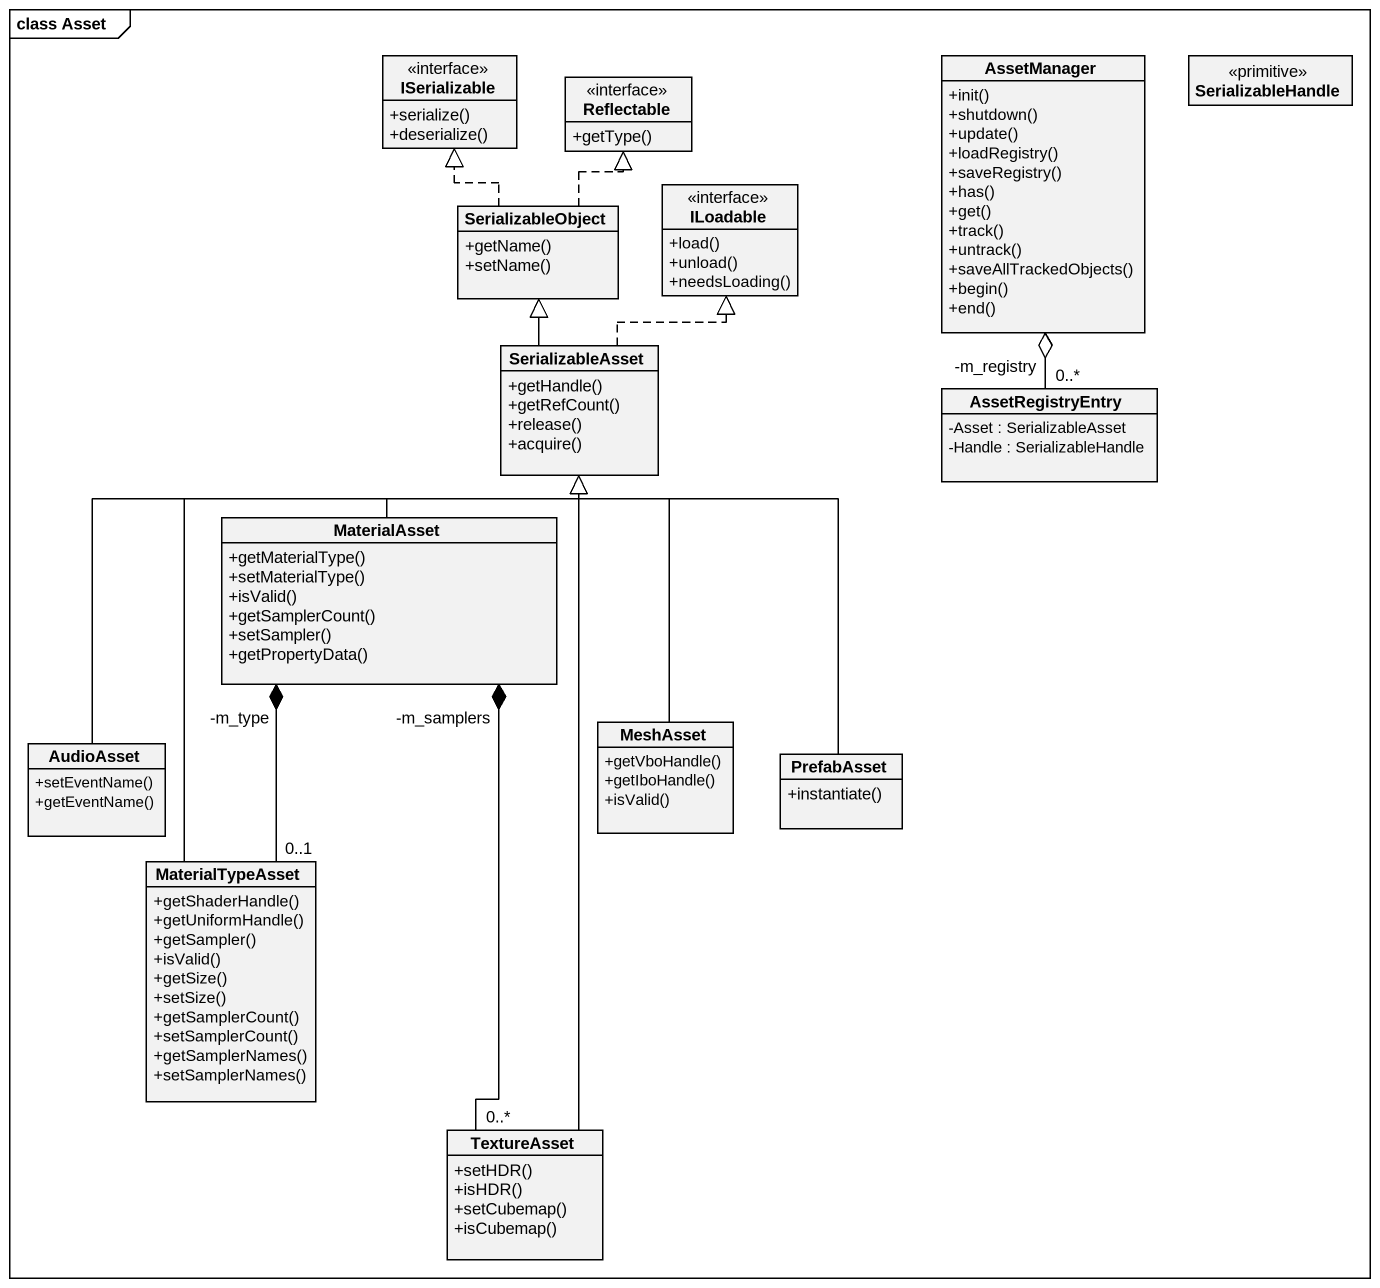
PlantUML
@startuml
mainframe class Asset
hide circle
hide empty members
skinparam classAttributeIconSize 0
interface ISerializable {
  +serialize()
  +deserialize()
}
class AssetManager {
  +init()
  +shutdown()
  +update()
  +loadRegistry()
  +saveRegistry()
  +has()
  +get()
  +track()
  +untrack()
  +saveAllTrackedObjects()
  +begin()
  +end()
}
class SerializableHandle <<primitive>>
interface Reflectable {
  +getType()
}
class SerializableObject {
  +getName()
  +setName()
}
interface ILoadable {
  +load()
  +unload()
  +needsLoading()
}
class SerializableAsset {
  +getHandle()
  +getRefCount()
  +release()
  +acquire()
}
class AssetRegistryEntry {
  -Asset : SerializableAsset
  -Handle : SerializableHandle
}
class MaterialAsset {
  +getMaterialType()
  +setMaterialType()
  +isValid()
  +getSamplerCount()
  +setSampler()
  +getPropertyData()
}
class AudioAsset {
  +setEventName()
  +getEventName()
}
class MeshAsset {
  +getVboHandle()
  +getIboHandle()
  +isValid()
}
class PrefabAsset {
  +instantiate()
}
class MaterialTypeAsset {
  +getShaderHandle()
  +getUniformHandle()
  +getSampler()
  +isValid()
  +getSize()
  +setSize()
  +getSamplerCount()
  +setSamplerCount()
  +getSamplerNames()
  +setSamplerNames()
}
class TextureAsset {
  +setHDR()
  +isHDR()
  +setCubemap()
  +isCubemap()
}
AssetManager "-m_registry" o-- "0..*" AssetRegistryEntry
SerializableObject .up.|> ISerializable
SerializableObject .up.|> Reflectable
SerializableAsset -up-|> SerializableObject
SerializableAsset .up.|> ILoadable
MaterialAsset -up-|> SerializableAsset
MaterialAsset "-m_type" *-- "0..1" MaterialTypeAsset
MaterialAsset "-m_samplers" *-- "0..*" TextureAsset
AudioAsset -up-|> SerializableAsset
MeshAsset -up-|> SerializableAsset
PrefabAsset -up-|> SerializableAsset
MaterialTypeAsset -up-|> SerializableAsset
TextureAsset -up-|> SerializableAsset
@enduml
